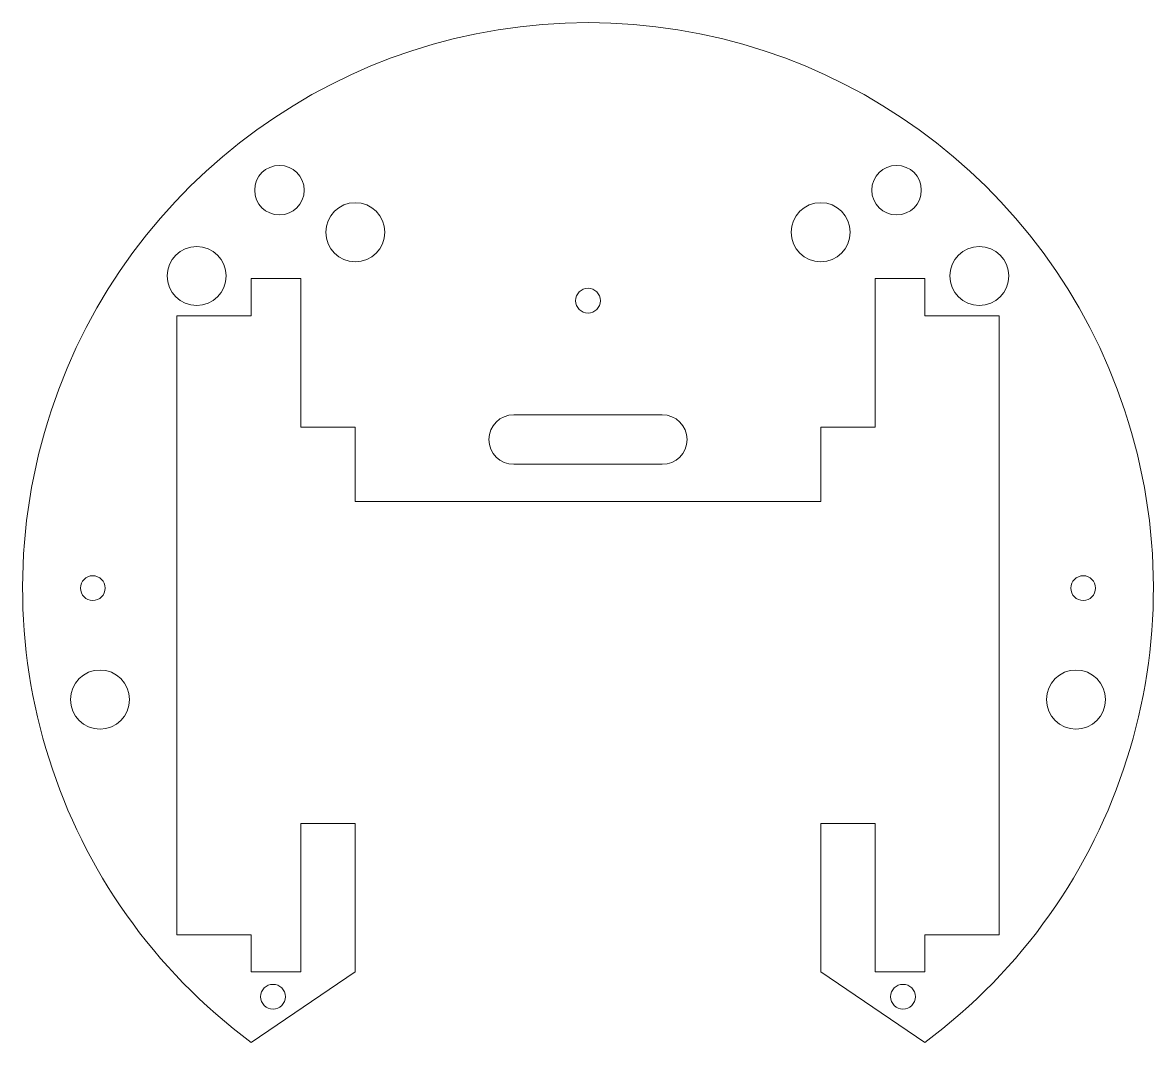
# Model space of a CAD drawing. Header units: inches. Extents: x -2.85 to 2.85, y -2.29 to 2.85.
import ezdxf

# ---------------------------------------------------------------- set-up
doc = ezdxf.new("R2010")
doc.units = ezdxf.units.IN
doc.header["$MEASUREMENT"] = 0

msp = doc.modelspace()

# ---------------------------------------------------------------- linework, layer by layer
at = {"color": 1, "lineweight": 5}
for p, q in [((-1.7, 1.375), (-1.7, 1.5625)), ((-1.7, 1.5625), (-1.45, 1.5625)), ((-1.45, 1.5625), (-1.45, 0.8125)), ((1.45, 0.8125), (1.45, 1.5625)), ((1.45, 1.5625), (1.7, 1.5625)), ((1.7, 1.5625), (1.7, 1.375)), ((-2.075, -1.75), (-2.075, 1.375)), ((-2.075, 1.375), (-1.7, 1.375)), ((1.7, 1.375), (2.075, 1.375)), ((2.075, 1.375), (2.075, -1.75)), ((-0.375, 0.875), (0.375, 0.875)), ((-1.45, 0.8125), (-1.175, 0.8125)), ((-1.175, 0.8125), (-1.175, 0.4375)), ((1.175, 0.8125), (1.175, 0.4375)), ((1.45, 0.8125), (1.175, 0.8125)), ((-0.375, 0.625), (0.375, 0.625)), ((-1.175, 0.4375), (1.175, 0.4375)), ((-1.45, -1.1875), (-1.175, -1.1875)), ((-1.45, -1.1875), (-1.45, -1.9375)), ((-1.175, -1.9375), (-1.175, -1.1875)), ((1.45, -1.1875), (1.175, -1.1875)), ((1.175, -1.1875), (1.175, -1.9375)), ((1.45, -1.9375), (1.45, -1.1875)), ((-1.7, -1.75), (-2.075, -1.75)), ((-1.7, -1.9375), (-1.7, -1.75)), ((2.075, -1.75), (1.7, -1.75)), ((1.7, -1.75), (1.7, -1.9375)), ((-1.7, -2.2929), (-1.175, -1.9375)), ((-1.45, -1.9375), (-1.7, -1.9375)), ((1.175, -1.9375), (1.7, -2.2929)), ((1.7, -1.9375), (1.45, -1.9375))]:
    msp.add_line(p, q, dxfattribs=at)
for centre, radius in [((-1.5577, 2.0086), 0.125), ((1.5577, 2.0086), 0.125), ((-1.175, 1.7965), 0.149), ((1.175, 1.7965), 0.149), ((-1.9756, 1.5755), 0.149), ((1.9756, 1.5755), 0.149), ((0, 1.4509), 0.0625), ((-2.5, 0), 0.0625), ((2.5, 0), 0.0625), ((-2.4635, -0.5623), 0.149), ((2.4635, -0.5623), 0.149), ((-1.5902, -2.0625), 0.0625), ((1.5902, -2.0625), 0.0625)]:
    msp.add_circle(centre, radius, dxfattribs=at)
for centre, radius, start, end in [((0, 0), 2.8543, 306.5544, 233.4456), ((-0.375, 0.75), 0.125, 90, 270), ((0.375, 0.75), 0.125, 270, 90)]:
    msp.add_arc(centre, radius, start, end, dxfattribs=at)

doc.saveas('drawing.dxf')
